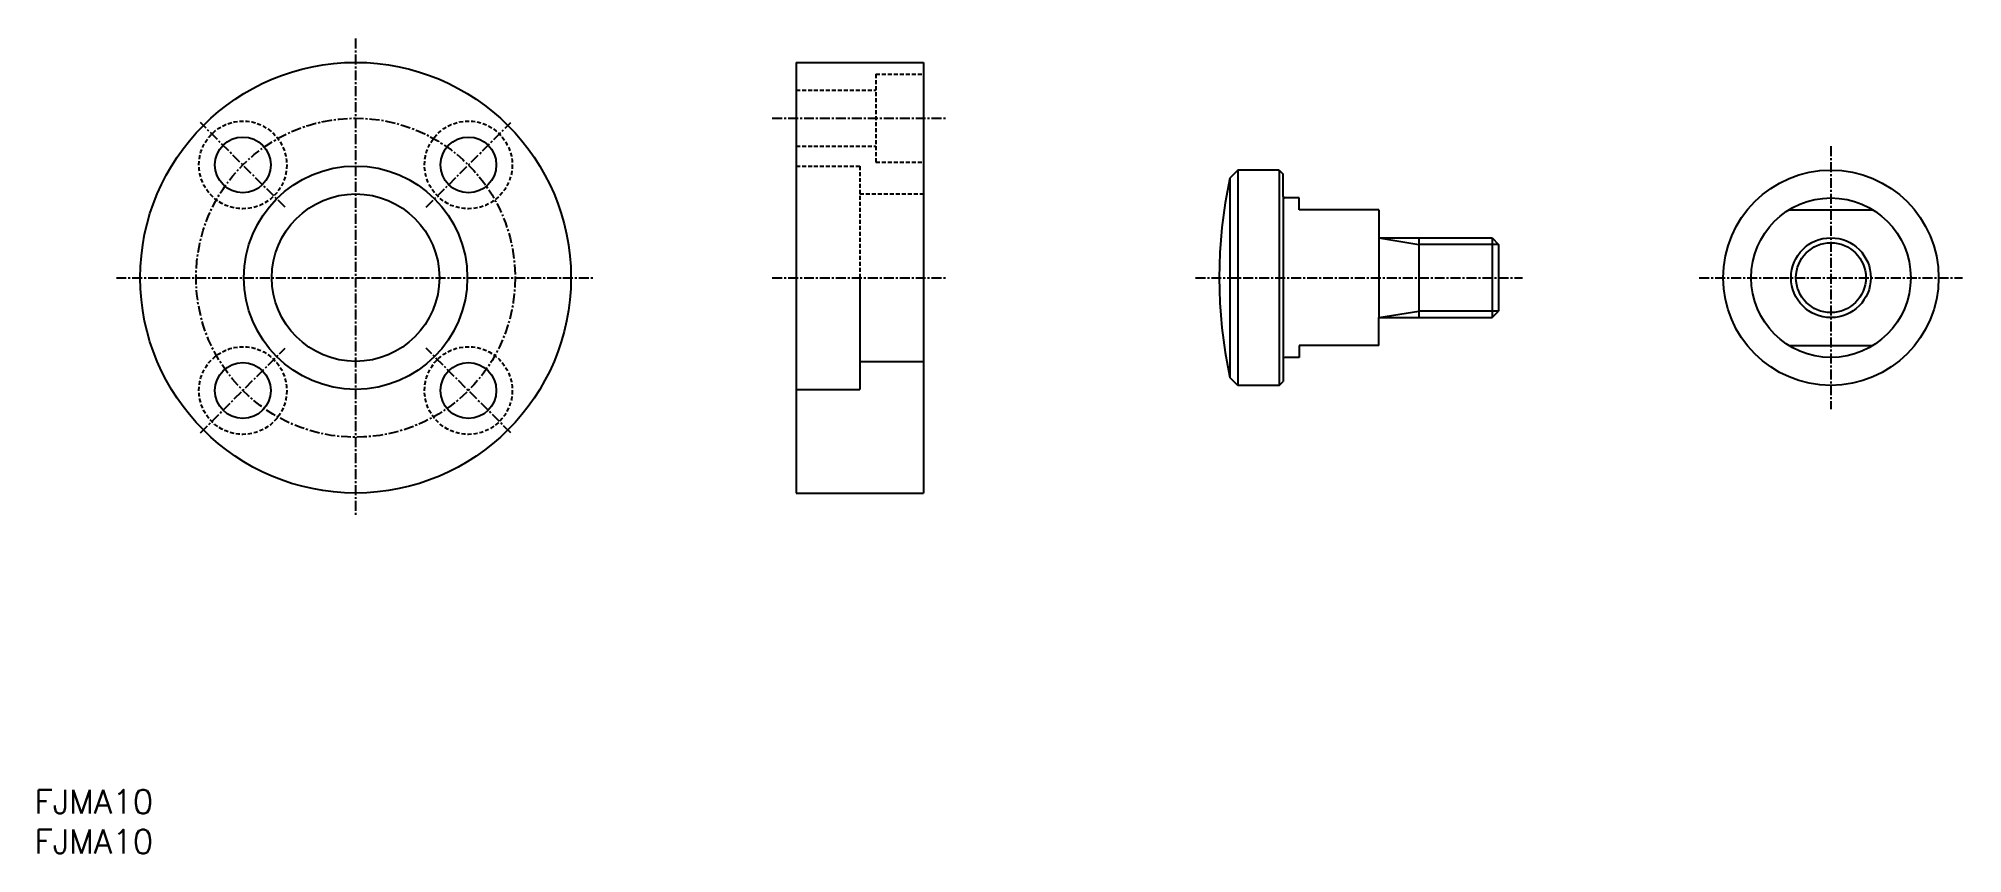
# Model space of a CAD drawing. Extents: x 14 to 256, y 37 to 139.
import ezdxf
from ezdxf.enums import TextEntityAlignment as Align

# ---------------------------------------------------------------- set-up
doc = ezdxf.new("R2010")
doc.units = 0
doc.linetypes.add('CENTER', pattern=[2, 1.25, -0.25, 0.25, -0.25])
doc.linetypes.add('DASHED', pattern=[0.75, 0.5, -0.25])
doc.layers.get('0').update_dxf_attribs({"linetype": 'CONTINUOUS'})
doc.layers.add('CENTER', color=1, linetype='CENTER')
doc.layers.add('PPMODEL1', color=7, linetype='CONTINUOUS')
doc.styles.get("Standard").update_dxf_attribs({"font": 'txt.shx', "bigfont": 'extfont.shx'})

msp = doc.modelspace()

# ---------------------------------------------------------------- linework, layer by layer
at = {"color": 7, "linetype": 'CONTINUOUS'}
for p, q in [((109.42, 136.5), (125.42, 136.5)), ((109.42, 136.5), (109.42, 82.5)), ((125.42, 136.5), (125.42, 82.5)), ((109.42, 123), (109.42, 123)), ((164.81, 123), (163.81, 122)), ((163.81, 122), (163.81, 97)), ((169.99, 123), (164.81, 123)), ((164.81, 123), (164.81, 96)), ((169.99, 123), (170.49, 122.5)), ((169.99, 123), (169.99, 96)), ((170.49, 119.7), (170.49, 122.5)), ((170.49, 119.7), (170.49, 99.3)), ((172.49, 119.5), (170.69, 119.5)), ((172.49, 118), (172.49, 119.5)), ((182.49, 118), (172.49, 118)), ((182.49, 118), (182.49, 114.5)), ((233.9, 118), (244.44, 118)), ((182.49, 114.5), (196.68, 114.5)), ((187.49, 114.5), (187.49, 104.5)), ((196.68, 114.5), (196.68, 104.5)), ((196.68, 114.5), (197.49, 113.68)), ((197.49, 113.68), (197.49, 105.31)), ((109.42, 109.5), (109.42, 109.5)), ((117.42, 109.5), (117.42, 95.5)), ((182.49, 101), (182.49, 104.5)), ((182.49, 104.5), (196.68, 104.5)), ((196.68, 104.5), (197.49, 105.31)), ((117.42, 99), (125.42, 99)), ((170.49, 99.3), (170.49, 96.5)), ((172.49, 99.5), (170.69, 99.5)), ((182.49, 101), (172.49, 101)), ((172.49, 101), (172.49, 99.5)), ((233.9, 101), (244.44, 101)), ((164.81, 96), (163.81, 97)), ((169.99, 96), (170.49, 96.5)), ((109.42, 95.5), (117.42, 95.5)), ((169.99, 96), (164.81, 96)), ((109.42, 82.5), (125.42, 82.5))]:
    msp.add_line(p, q, dxfattribs=at)
at = {"color": 3, "linetype": 'DASHED'}
for p, q in [((109.42, 133), (119.42, 133)), ((119.42, 135), (125.42, 135)), ((119.42, 135), (119.42, 124)), ((109.42, 126), (119.42, 126)), ((109.42, 123.5), (117.42, 123.5)), ((117.42, 123.5), (117.42, 109.5)), ((119.42, 124), (125.42, 124)), ((117.42, 120), (125.42, 120))]:
    msp.add_line(p, q, dxfattribs=at)
at = {"color": 3}
for p, q in [((182.49, 114.5), (187.49, 113.68)), ((197.49, 113.68), (187.49, 113.68)), ((182.49, 104.5), (187.49, 105.31)), ((197.49, 105.31), (187.49, 105.31))]:
    msp.add_line(p, q, dxfattribs=at)
at = {"color": 7, "linetype": 'CONTINUOUS'}
for centre, radius in [((54.2, 109.5), 27), ((40.06, 123.64), 3.5), ((68.34, 123.64), 3.5), ((54.2, 109.5), 14), ((239.17, 109.5), 13.5), ((54.2, 109.5), 10.5), ((239.17, 109.5), 10), ((239.17, 109.5), 5), ((40.06, 95.35), 3.5), ((68.34, 95.35), 3.5)]:
    msp.add_circle(centre, radius, dxfattribs=at)
at = {"color": 3, "linetype": 'DASHED'}
for centre in [(40.06, 123.64), (68.34, 123.64), (40.06, 95.35), (68.34, 95.35)]:
    msp.add_circle(centre, 5.5, dxfattribs=at)
at = {"color": 3, "linetype": 'CONTINUOUS'}
msp.add_circle((239.17, 109.5), 4.38, dxfattribs=at)
at = {"color": 7, "linetype": 'CONTINUOUS'}
for centre, radius, start, end in [((222.49, 109.5), 60, 167.9753, 192.0247), ((170.69, 119.7), 0.2, 180, 270), ((170.69, 99.3), 0.2, 90, 180)]:
    msp.add_arc(centre, radius, start, end, dxfattribs=at)
at = {"layer": 'CENTER', "color": 1, "linetype": 'CENTER'}
for p, q in [((54.2, 139.5), (54.2, 79.5)), ((45.36, 118.33), (34.75, 128.94)), ((63.04, 118.33), (73.64, 128.94)), ((106.42, 129.5), (128.42, 129.5)), ((239.17, 126), (239.17, 93)), ((24.2, 109.5), (84.2, 109.5)), ((106.42, 109.5), (128.42, 109.5)), ((159.49, 109.5), (200.49, 109.5)), ((222.67, 109.5), (255.67, 109.5)), ((34.75, 90.05), (45.36, 100.66)), ((73.64, 90.05), (63.04, 100.66))]:
    msp.add_line(p, q, dxfattribs=at)
msp.add_circle((54.2, 109.5), 20, dxfattribs=at)
at = {"layer": 'PPMODEL1', "color": 7, "linetype": 'CONTINUOUS'}
msp.add_line((182.49, 114.5), (182.49, 104.5), dxfattribs=at)

# ---------------------------------------------------------------- texts
at = {"color": 7, "linetype": 'CONTINUOUS'}
for p in [(13.92, 43.8), (13.92, 38.8)]:
    msp.add_text('FJMA10', height=3, dxfattribs=at).set_placement(p, align=Align.MIDDLE_LEFT)

doc.saveas('drawing.dxf')
